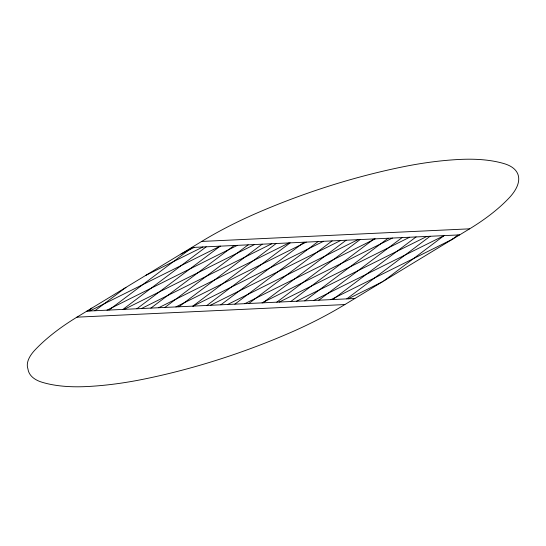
<?xml version="1.0" encoding="UTF-8"?>
<svg xmlns="http://www.w3.org/2000/svg" width="546" height="546" viewBox="0 0 546 546"><rect width="100%" height="100%" fill="white"/><g stroke="black" fill="none" stroke-linecap="round" stroke-linejoin="round"><path stroke-width="0.82" d="M87.913 311.063L91.864 308.094M94.908 310.735L125.969 287.394M108.907 310.073L192.199 247.475M122.898 309.418L206.197 246.819M136.889 308.756L220.188 246.157M150.88 308.101L234.179 245.502M164.878 307.439L248.171 244.84M178.87 306.784L262.169 244.185M192.861 306.122L276.16 243.523M206.859 305.467L290.151 242.868M220.85 304.805L304.142 242.206M234.841 304.149L318.141 241.55M248.833 303.487L332.132 240.888M262.831 302.832L346.123 240.233M276.822 302.17L360.114 239.571M290.813 301.515L374.112 238.916M304.805 300.853L388.104 238.254M318.803 300.198L402.095 237.599M332.794 299.536L416.086 236.937M346.785 298.88L430.084 236.281M383.736 280.972L444.075 235.619M451.945 239.564L458.067 234.964M76.918 317.171L201.672 241.441A220.14 96.157 -20 0 1 256.204 213.363A332.575 145.27 -20 0 1 403.125 166.783A220.14 96.157 -20 0 1 460.408 159.412A140.561 61.398 -20 0 1 504.456 163.745A66.653 29.115 -20 0 1 509.015 198.041A140.561 61.398 -20 0 1 469.628 228.829L344.874 304.559A220.14 96.157 -20 0 1 290.342 332.637A332.575 145.27 -20 0 1 143.421 379.217A220.14 96.157 -20 0 1 86.138 386.588A140.561 61.398 -20 0 1 42.09 382.255A66.653 29.115 -20 0 1 27.942 368.871A53.522 23.376 -20 0 1 35.094 349.863A149.249 65.192 -20 0 1 76.918 317.171L344.874 304.559M181.047 253.965L194.287 247.379M145.748 275.389L202.9 246.969M89.762 310.974L220.134 246.164M106.989 310.169L237.36 245.352M124.215 309.357L254.586 244.54M141.448 308.545L271.819 243.728M158.674 307.732L289.046 242.915M175.901 306.92L306.272 242.11M193.134 306.108L323.505 241.298M210.36 305.303L340.731 240.486M227.586 304.491L357.958 239.674M244.82 303.678L375.191 238.861M262.046 302.866L392.417 238.056M279.272 302.054L409.643 237.244M296.505 301.249L426.876 236.432M313.732 300.436L444.103 235.619M330.958 299.624L452.757 239.073M348.191 298.812L382.166 281.92M201.672 241.441L469.628 228.829M191.687 247.502L459.65 234.889M86.896 311.111L354.852 298.498"/></g></svg>
